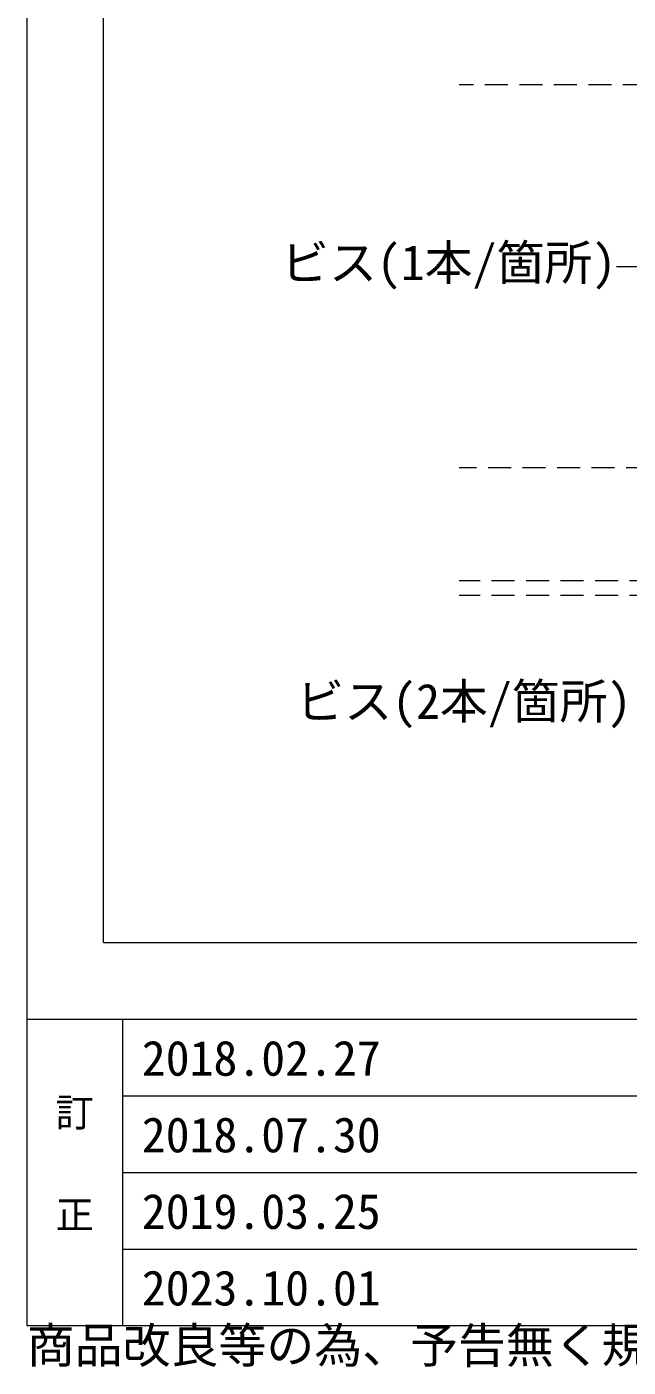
# Model space of a CAD drawing. Units: millimetres on the paper, enlarged 20 times, with parts at other scales. Extents: x -3900 to 3900, y -2793 to 2750.
# Drawn here: x -3900 to -3272, y -2793 to -1393 of the extents above; entities that cross this region are included whole.
import ezdxf
from ezdxf.enums import TextEntityAlignment as Align

# ---------------------------------------------------------------- set-up
doc = ezdxf.new("R2010")
doc.units = ezdxf.units.MM
doc.header["$LTSCALE"] = 20
doc.linetypes.add('DASHED1', pattern=[1.8, 1.2, -0.6])
for name, color, linetype, lineweight in [('2-6_文字・矢印', 7, 'Continuous', 18), ('2-9_躯体他', 4, 'DASHED1', 9), ('F-3_野縁', 3, 'Continuous', 18)]:
    doc.layers.add(name, color=color, linetype=linetype, lineweight=lineweight)
doc.layers.add('F-6_文字・矢印', color=7, linetype='Continuous')
doc.styles.add('ＭＳ ゴシック', font='')
doc.styles.get('ＭＳ ゴシック').set_extended_font_data('MS Gothic')

msp = doc.modelspace()

# ---------------------------------------------------------------- linework, layer by layer
at = {"layer": '2-6_文字・矢印'}
msp.add_line((-3234.65, -1643.93), (-3284.65, -1643.93), dxfattribs=at)
at = {"layer": '2-9_躯体他'}
for p, q in [((-2533.78, -1454.05), (-3448.61, -1454.05)), ((-3178.53, -1854.05), (-3448.61, -1854.05)), ((-3174.85, -1972.05), (-3448.61, -1972.05)), ((-3174.85, -1987.38), (-3448.61, -1987.38))]:
    msp.add_line(p, q, dxfattribs=at)
at = {"layer": 'F-3_野縁'}
for p, q in [((-3820, -2350), (-3820, 170)), ((-3820, -2350), (1540, -2350)), ((-3900, -2430), (3900, -2430))]:
    msp.add_line(p, q, dxfattribs=at)
at = {"layer": 'F-3_野縁', "color": 7}
msp.add_line((-3800, -2430), (-3800, -2750), dxfattribs=at)
at = {"layer": 'F-3_野縁', "color": 4, "lineweight": 9}
for p, q in [((-3800, -2430), (-3800, -2750)), ((-3800, -2510), (-1500, -2510)), ((-3800, -2590), (-1500, -2590)), ((-3800, -2670), (-1500, -2670))]:
    msp.add_line(p, q, dxfattribs=at)
at = {"layer": 'F-3_野縁'}
msp.add_lwpolyline([(-3900, 2750), (-3900, -2750), (3900, -2750)], dxfattribs=at)

# ---------------------------------------------------------------- texts
at = {"layer": '2-6_文字・矢印', "style": 'ＭＳ ゴシック'}
for s, p in [('ビス(1本/箇所)', (-3634.65, -1668.93)), ('ビス(2本/箇所)', (-3618.7, -2127.19))]:
    msp.add_text(s, height=36.66, dxfattribs=at).set_placement(p, align=Align.BOTTOM_LEFT)
at = {"layer": 'F-6_文字・矢印', "style": 'ＭＳ ゴシック'}
for s, height, p in [('2018.02.27', 36.66, (-3780, -2500)), ('訂', 29.33, (-3870, -2550.93)), ('2018.07.30', 36.66, (-3780, -2580)), ('正', 29.33, (-3870, -2657.63)), ('2019.03.25', 36.66, (-3780, -2660)), ('2023.10.01', 36.66, (-3780, -2740)), ('商品改良等の為、予告無く規格その他を変更することがありますのでご了承ください。', 36.66, (-3900, -2800))]:
    msp.add_text(s, height=height, dxfattribs=at).set_placement(p, align=Align.BOTTOM_LEFT)

doc.saveas('drawing.dxf')
